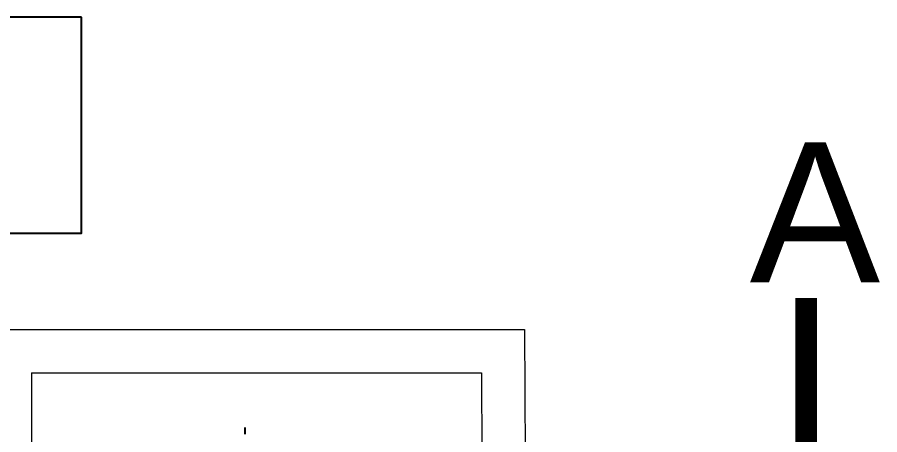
# Model space of a CAD drawing. Header units: metres. Extents: x -1655 to 449, y 40 to 361.
# Drawn here: x 69.556 to 71.552, y 50.494 to 51.46 of the extents above; entities that cross this region are included whole.
import ezdxf
from ezdxf.enums import TextEntityAlignment as Align

# ---------------------------------------------------------------- set-up
doc = ezdxf.new("R2010")
doc.units = ezdxf.units.M
doc.header["$MEASUREMENT"] = 0
doc.linetypes.add('ACAD_ISO10W100', pattern=[18, 12, -3, 0, -3])
doc.layers.add('13', color=13, linetype='Continuous', lineweight=9)
doc.layers.add('Layer5', color=31, linetype='Continuous', lineweight=9)
doc.layers.add('A-WALL', color=7, linetype='Continuous')
doc.layers.add('paisajismo', color=7, linetype='Continuous')
doc.styles.add('77', font='swiss.ttf')

# ---------------------------------------------------------------- blocks, each defined once
blk = doc.blocks.new('AABBSEC')
at = {"layer": '13', "linetype": 'ACAD_ISO10W100', "ltscale": 0.1, "const_width": 0.05}
blk.add_lwpolyline([(6887.742, 1839.3548), (6887.742, 1838.5009), (6908.7737, 1838.5009), (6908.7737, 1839.2947)], dxfattribs=at)
at = {"layer": '13', "style": '77'}
blk.add_text('A', height=0.3239, dxfattribs=at).set_placement((6908.7937, 1839.4931), align=Align.MIDDLE_CENTER)
blk = doc.blocks.new('A$C78ED2221')
at = {"layer": 'paisajismo', "color": 86}
blk.add_line((2.6741, 1.0168), (2.7303, 1.0168), dxfattribs=at)

msp = doc.modelspace()

# ---------------------------------------------------------------- linework, layer by layer
at = {"layer": 'A-WALL', "color": 6, "ltscale": 0.1}
msp.add_lwpolyline([(69.7039, 51.4604), (69.2039, 51.4604), (69.2039, 50.9604), (69.7039, 50.9604)], close=True, dxfattribs=at)
at = {"layer": 'Layer5'}
for p, q in [((69.4884, 50.7378), (70.7292, 50.7378)), ((70.7292, 50.7378), (70.7384, 48.9401)), ((69.5884, 50.6378), (69.5884, 49.0401)), ((69.5884, 50.6378), (70.6297, 50.6378)), ((70.6297, 50.6378), (70.6379, 49.0401))]:
    msp.add_line(p, q, dxfattribs=at)

# ---------------------------------------------------------------- block references
msp.add_blockref('AABBSEC', (-6837.392, -1788.484))
at = {"color": 1, "xscale": -0.2733126548093017, "yscale": 0.2733126548093017, "zscale": 0.2733126548093017, "rotation": 270}
msp.add_blockref('A$C78ED2221', (69.8048, 49.7648), dxfattribs=at)

doc.saveas('drawing.dxf')
